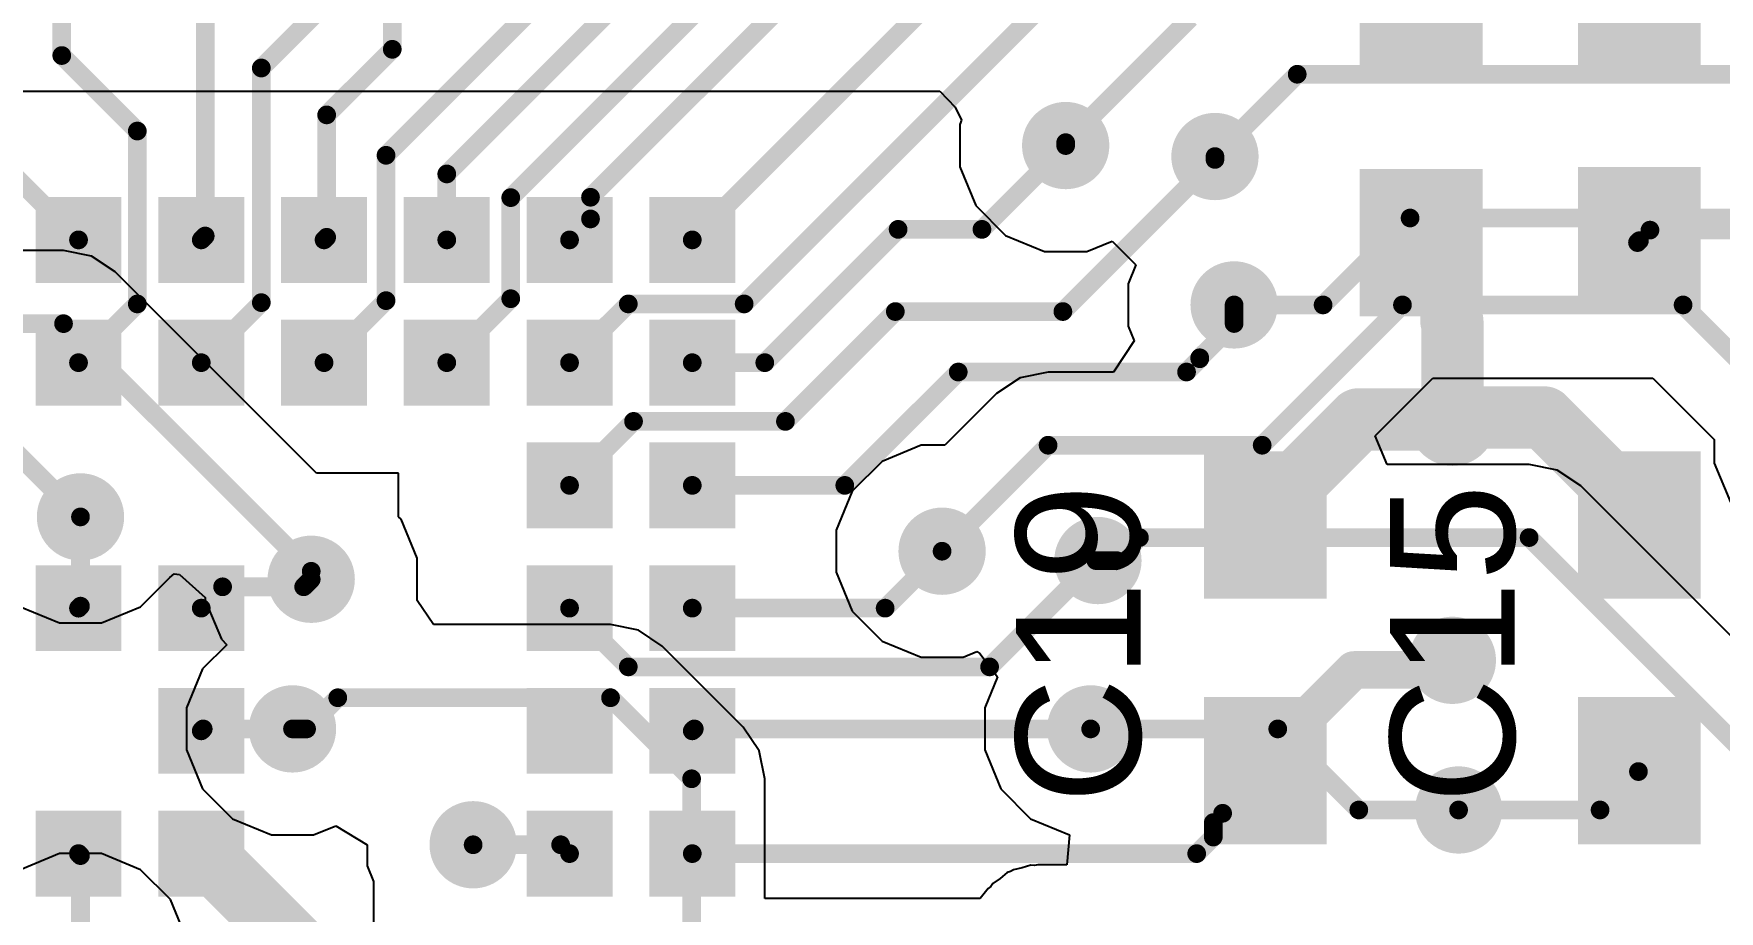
# Model space of a CAD drawing. Header units: millimetres. Extents: x -0.01 to 1.18, y 0.02 to 2.01.
# Drawn here: x 0.5825 to 0.8528, y 1.0327 to 1.1735 of the extents above; entities that cross this region are included whole.
import ezdxf

# ---------------------------------------------------------------- set-up
doc = ezdxf.new("R2010")
doc.units = ezdxf.units.MM
doc.header["$MEASUREMENT"] = 0
for name, color, linetype in [('BottomLayer', 5, 'Continuous'), ('TopLayer', 1, 'Continuous'), ('TopOverlay', 2, 'Continuous'), ('TopPaste', 8, 'Continuous'), ('TopSolder', 216, 'Continuous'), ('ViaHoleLayer', 16, 'Continuous')]:
    doc.layers.add(name, color=color, linetype=linetype)
doc.styles.add('Arial', font='arial.ttf', dxfattribs={"height": 0.2})

# ---------------------------------------------------------------- blocks, each defined once
blk = doc.blocks.new('ADUCM355BCCZ_9')
at = {"layer": 'TopLayer'}
for points in [[(0.0935, 0.00492), (0.10335, 0.00492), (0.10335, -0.00492), (0.0935, -0.00492)], [(0.11319, 0.00492), (0.12303, 0.00492), (0.12303, -0.00492), (0.11319, -0.00492)], [(0.13287, 0.00492), (0.14272, 0.00492), (0.14272, -0.00492), (0.13287, -0.00492)], [(0.15256, 0.00492), (0.1624, 0.00492), (0.1624, -0.00492), (0.15256, -0.00492)], [(0.17224, 0.00492), (0.18209, 0.00492), (0.18209, -0.00492), (0.17224, -0.00492)], [(0.19193, 0.00492), (0.20177, 0.00492), (0.20177, -0.00492), (0.19193, -0.00492)], [(0.0935, -0.01476), (0.10335, -0.01476), (0.10335, -0.02461), (0.0935, -0.02461)], [(0.11319, -0.01476), (0.12303, -0.01476), (0.12303, -0.02461), (0.11319, -0.02461)], [(0.13287, -0.01476), (0.14272, -0.01476), (0.14272, -0.02461), (0.13287, -0.02461)], [(0.15256, -0.01476), (0.1624, -0.01476), (0.1624, -0.02461), (0.15256, -0.02461)], [(0.17224, -0.01476), (0.18209, -0.01476), (0.18209, -0.02461), (0.17224, -0.02461)], [(0.19193, -0.01476), (0.20177, -0.01476), (0.20177, -0.02461), (0.19193, -0.02461)], [(0.17224, -0.03445), (0.18209, -0.03445), (0.18209, -0.04429), (0.17224, -0.04429)], [(0.19193, -0.03445), (0.20177, -0.03445), (0.20177, -0.04429), (0.19193, -0.04429)], [(0.0935, -0.05413), (0.10335, -0.05413), (0.10335, -0.06398), (0.0935, -0.06398)], [(0.11319, -0.05413), (0.12303, -0.05413), (0.12303, -0.06398), (0.11319, -0.06398)], [(0.17224, -0.05413), (0.18209, -0.05413), (0.18209, -0.06398), (0.17224, -0.06398)], [(0.19193, -0.05413), (0.20177, -0.05413), (0.20177, -0.06398), (0.19193, -0.06398)], [(0.11319, -0.07382), (0.12303, -0.07382), (0.12303, -0.08366), (0.11319, -0.08366)], [(0.17224, -0.07382), (0.18209, -0.07382), (0.18209, -0.08366), (0.17224, -0.08366)], [(0.19193, -0.07382), (0.20177, -0.07382), (0.20177, -0.08366), (0.19193, -0.08366)], [(0.0935, -0.0935), (0.10335, -0.0935), (0.10335, -0.10335), (0.0935, -0.10335)], [(0.11319, -0.0935), (0.12303, -0.0935), (0.12303, -0.10335), (0.11319, -0.10335)], [(0.17224, -0.0935), (0.18209, -0.0935), (0.18209, -0.10335), (0.17224, -0.10335)], [(0.19193, -0.0935), (0.20177, -0.0935), (0.20177, -0.10335), (0.19193, -0.10335)]]:
    blk.add_hatch(color=1, dxfattribs=at).paths.add_polyline_path(points)
at = {"layer": 'TopPaste'}
for points in [[(0.0935, 0.00492), (0.10335, 0.00492), (0.10335, -0.00492), (0.0935, -0.00492)], [(0.11319, 0.00492), (0.12303, 0.00492), (0.12303, -0.00492), (0.11319, -0.00492)], [(0.13287, 0.00492), (0.14272, 0.00492), (0.14272, -0.00492), (0.13287, -0.00492)], [(0.15256, 0.00492), (0.1624, 0.00492), (0.1624, -0.00492), (0.15256, -0.00492)], [(0.17224, 0.00492), (0.18209, 0.00492), (0.18209, -0.00492), (0.17224, -0.00492)], [(0.19193, 0.00492), (0.20177, 0.00492), (0.20177, -0.00492), (0.19193, -0.00492)], [(0.0935, -0.01476), (0.10335, -0.01476), (0.10335, -0.02461), (0.0935, -0.02461)], [(0.11319, -0.01476), (0.12303, -0.01476), (0.12303, -0.02461), (0.11319, -0.02461)], [(0.13287, -0.01476), (0.14272, -0.01476), (0.14272, -0.02461), (0.13287, -0.02461)], [(0.15256, -0.01476), (0.1624, -0.01476), (0.1624, -0.02461), (0.15256, -0.02461)], [(0.17224, -0.01476), (0.18209, -0.01476), (0.18209, -0.02461), (0.17224, -0.02461)], [(0.19193, -0.01476), (0.20177, -0.01476), (0.20177, -0.02461), (0.19193, -0.02461)], [(0.17224, -0.03445), (0.18209, -0.03445), (0.18209, -0.04429), (0.17224, -0.04429)], [(0.19193, -0.03445), (0.20177, -0.03445), (0.20177, -0.04429), (0.19193, -0.04429)], [(0.0935, -0.05413), (0.10335, -0.05413), (0.10335, -0.06398), (0.0935, -0.06398)], [(0.11319, -0.05413), (0.12303, -0.05413), (0.12303, -0.06398), (0.11319, -0.06398)], [(0.17224, -0.05413), (0.18209, -0.05413), (0.18209, -0.06398), (0.17224, -0.06398)], [(0.19193, -0.05413), (0.20177, -0.05413), (0.20177, -0.06398), (0.19193, -0.06398)], [(0.11319, -0.07382), (0.12303, -0.07382), (0.12303, -0.08366), (0.11319, -0.08366)], [(0.17224, -0.07382), (0.18209, -0.07382), (0.18209, -0.08366), (0.17224, -0.08366)], [(0.19193, -0.07382), (0.20177, -0.07382), (0.20177, -0.08366), (0.19193, -0.08366)], [(0.0935, -0.0935), (0.10335, -0.0935), (0.10335, -0.10335), (0.0935, -0.10335)], [(0.11319, -0.0935), (0.12303, -0.0935), (0.12303, -0.10335), (0.11319, -0.10335)], [(0.17224, -0.0935), (0.18209, -0.0935), (0.18209, -0.10335), (0.17224, -0.10335)], [(0.19193, -0.0935), (0.20177, -0.0935), (0.20177, -0.10335), (0.19193, -0.10335)]]:
    blk.add_hatch(color=8, dxfattribs=at).paths.add_polyline_path(points)
at = {"layer": 'TopSolder'}
for points in [[(0.09154, 0.00689), (0.10531, 0.00689), (0.10531, -0.00689), (0.09154, -0.00689)], [(0.11122, 0.00689), (0.125, 0.00689), (0.125, -0.00689), (0.11122, -0.00689)], [(0.13091, 0.00689), (0.14469, 0.00689), (0.14469, -0.00689), (0.13091, -0.00689)], [(0.15059, 0.00689), (0.16437, 0.00689), (0.16437, -0.00689), (0.15059, -0.00689)], [(0.17028, 0.00689), (0.18406, 0.00689), (0.18406, -0.00689), (0.17028, -0.00689)], [(0.18996, 0.00689), (0.20374, 0.00689), (0.20374, -0.00689), (0.18996, -0.00689)], [(0.09154, -0.0128), (0.10531, -0.0128), (0.10531, -0.02657), (0.09154, -0.02657)], [(0.11122, -0.0128), (0.125, -0.0128), (0.125, -0.02657), (0.11122, -0.02657)], [(0.13091, -0.0128), (0.14469, -0.0128), (0.14469, -0.02657), (0.13091, -0.02657)], [(0.15059, -0.0128), (0.16437, -0.0128), (0.16437, -0.02657), (0.15059, -0.02657)], [(0.17028, -0.0128), (0.18406, -0.0128), (0.18406, -0.02657), (0.17028, -0.02657)], [(0.18996, -0.0128), (0.20374, -0.0128), (0.20374, -0.02657), (0.18996, -0.02657)], [(0.17028, -0.03248), (0.18406, -0.03248), (0.18406, -0.04626), (0.17028, -0.04626)], [(0.18996, -0.03248), (0.20374, -0.03248), (0.20374, -0.04626), (0.18996, -0.04626)], [(0.09154, -0.05217), (0.10531, -0.05217), (0.10531, -0.06594), (0.09154, -0.06594)], [(0.11122, -0.05217), (0.125, -0.05217), (0.125, -0.06594), (0.11122, -0.06594)], [(0.17028, -0.05217), (0.18406, -0.05217), (0.18406, -0.06594), (0.17028, -0.06594)], [(0.18996, -0.05217), (0.20374, -0.05217), (0.20374, -0.06594), (0.18996, -0.06594)], [(0.11122, -0.07185), (0.125, -0.07185), (0.125, -0.08563), (0.11122, -0.08563)], [(0.17028, -0.07185), (0.18406, -0.07185), (0.18406, -0.08563), (0.17028, -0.08563)], [(0.18996, -0.07185), (0.20374, -0.07185), (0.20374, -0.08563), (0.18996, -0.08563)], [(0.09154, -0.09154), (0.10531, -0.09154), (0.10531, -0.10531), (0.09154, -0.10531)], [(0.11122, -0.09154), (0.125, -0.09154), (0.125, -0.10531), (0.11122, -0.10531)], [(0.17028, -0.09154), (0.18406, -0.09154), (0.18406, -0.10531), (0.17028, -0.10531)], [(0.18996, -0.09154), (0.20374, -0.09154), (0.20374, -0.10531), (0.18996, -0.10531)]]:
    blk.add_hatch(color=216, dxfattribs=at).paths.add_polyline_path(points)
blk = doc.blocks.new('0402_46')
at = {"layer": 'TopLayer'}
for points in [[(-0.0315, -0.00984), (-0.0315, 0.00984), (-0.00787, 0.00984), (-0.00787, -0.00984)], [(0.00787, -0.00984), (0.00787, 0.00984), (0.0315, 0.00984), (0.0315, -0.00984)]]:
    blk.add_hatch(color=1, dxfattribs=at).paths.add_polyline_path(points)
at = {"layer": 'TopPaste'}
for points in [[(-0.0315, -0.00984), (-0.0315, 0.00984), (-0.00787, 0.00984), (-0.00787, -0.00984)], [(0.00787, -0.00984), (0.00787, 0.00984), (0.0315, 0.00984), (0.0315, -0.00984)]]:
    blk.add_hatch(color=8, dxfattribs=at).paths.add_polyline_path(points)
blk = doc.blocks.new('0402_47')
at = {"layer": 'TopLayer'}
for points in [[(-0.0315, -0.00984), (-0.0315, 0.00984), (-0.00787, 0.00984), (-0.00787, -0.00984)], [(0.00787, -0.00984), (0.00787, 0.00984), (0.0315, 0.00984), (0.0315, -0.00984)]]:
    blk.add_hatch(color=1, dxfattribs=at).paths.add_polyline_path(points)
at = {"layer": 'TopPaste'}
for points in [[(-0.0315, -0.00984), (-0.0315, 0.00984), (-0.00787, 0.00984), (-0.00787, -0.00984)], [(0.00787, -0.00984), (0.00787, 0.00984), (0.0315, 0.00984), (0.0315, -0.00984)]]:
    blk.add_hatch(color=8, dxfattribs=at).paths.add_polyline_path(points)
blk = doc.blocks.new('0402_48')
at = {"layer": 'TopLayer'}
for points in [[(-0.0315, -0.00984), (-0.0315, 0.00984), (-0.00787, 0.00984), (-0.00787, -0.00984)], [(0.00787, -0.00984), (0.00787, 0.00984), (0.0315, 0.00984), (0.0315, -0.00984)]]:
    blk.add_hatch(color=1, dxfattribs=at).paths.add_polyline_path(points)
at = {"layer": 'TopPaste'}
for points in [[(-0.0315, -0.00984), (-0.0315, 0.00984), (-0.00787, 0.00984), (-0.00787, -0.00984)], [(0.00787, -0.00984), (0.00787, 0.00984), (0.0315, 0.00984), (0.0315, -0.00984)]]:
    blk.add_hatch(color=8, dxfattribs=at).paths.add_polyline_path(points)
blk = doc.blocks.new('0402_51')
at = {"layer": 'TopLayer'}
for points in [[(-0.0315, -0.00984), (-0.0315, 0.00984), (-0.00787, 0.00984), (-0.00787, -0.00984)], [(0.00787, -0.00984), (0.00787, 0.00984), (0.0315, 0.00984), (0.0315, -0.00984)]]:
    blk.add_hatch(color=1, dxfattribs=at).paths.add_polyline_path(points)
at = {"layer": 'TopPaste'}
for points in [[(-0.0315, -0.00984), (-0.0315, 0.00984), (-0.00787, 0.00984), (-0.00787, -0.00984)], [(0.00787, -0.00984), (0.00787, 0.00984), (0.0315, 0.00984), (0.0315, -0.00984)]]:
    blk.add_hatch(color=8, dxfattribs=at).paths.add_polyline_path(points)

msp = doc.modelspace()

# ---------------------------------------------------------------- hatches: boundary and pattern name
at = {"layer": 'BottomLayer'}
h = msp.add_hatch(color=5, dxfattribs=at)
edge = h.paths.add_edge_path()
edge.add_arc((0.74799, 1.15556), 0.007, 0, 360)
h = msp.add_hatch(color=5, dxfattribs=at)
edge = h.paths.add_edge_path()
edge.add_arc((0.77193, 1.1538), 0.007, 0, 360)
h = msp.add_hatch(color=5, dxfattribs=at)
edge = h.paths.add_edge_path()
edge.add_arc((0.775, 1.13), 0.007, 0, 360)
h = msp.add_hatch(color=5, dxfattribs=at)
edge = h.paths.add_edge_path()
edge.add_arc((0.81, 1.11119), 0.007, 0, 360)
h = msp.add_hatch(color=5, dxfattribs=at)
edge = h.paths.add_edge_path()
edge.add_arc((0.59, 1.096), 0.007, 0, 360)
h = msp.add_hatch(color=5, dxfattribs=at)
edge = h.paths.add_edge_path()
edge.add_arc((0.72817, 1.0905), 0.007, 0, 360)
h = msp.add_hatch(color=5, dxfattribs=at)
edge = h.paths.add_edge_path()
edge.add_arc((0.75316, 1.089), 0.007, 0, 360)
h = msp.add_hatch(color=5, dxfattribs=at)
edge = h.paths.add_edge_path()
edge.add_arc((0.627, 1.086), 0.007, 0, 360)
h = msp.add_hatch(color=5, dxfattribs=at)
edge = h.paths.add_edge_path()
edge.add_arc((0.81, 1.073), 0.007, 0, 360)
h = msp.add_hatch(color=5, dxfattribs=at)
edge = h.paths.add_edge_path()
edge.add_arc((0.624, 1.062), 0.007, 0, 360)
h = msp.add_hatch(color=5, dxfattribs=at)
edge = h.paths.add_edge_path()
edge.add_arc((0.752, 1.062), 0.007, 0, 360)
h = msp.add_hatch(color=5, dxfattribs=at)
edge = h.paths.add_edge_path()
edge.add_arc((0.811, 1.049), 0.007, 0, 360)
h = msp.add_hatch(color=5, dxfattribs=at)
edge = h.paths.add_edge_path()
edge.add_arc((0.65297, 1.04342), 0.007, 0, 360)
at = {"layer": 'TopLayer'}
h = msp.add_hatch(color=1, dxfattribs=at)
edge = h.paths.add_edge_path()
edge.add_arc((0.74799, 1.15556), 0.007, 0, 360)
h = msp.add_hatch(color=1, dxfattribs=at)
edge = h.paths.add_edge_path()
edge.add_arc((0.77193, 1.1538), 0.007, 0, 360)
h = msp.add_hatch(color=1, dxfattribs=at)
edge = h.paths.add_edge_path()
edge.add_arc((0.775, 1.13), 0.007, 0, 360)
h = msp.add_hatch(color=1, dxfattribs=at)
edge = h.paths.add_edge_path()
edge.add_arc((0.81, 1.11119), 0.007, 0, 360)
h = msp.add_hatch(color=1, dxfattribs=at)
edge = h.paths.add_edge_path()
edge.add_arc((0.59, 1.096), 0.007, 0, 360)
h = msp.add_hatch(color=1, dxfattribs=at)
edge = h.paths.add_edge_path()
edge.add_arc((0.72817, 1.0905), 0.007, 0, 360)
h = msp.add_hatch(color=1, dxfattribs=at)
edge = h.paths.add_edge_path()
edge.add_arc((0.75316, 1.089), 0.007, 0, 360)
h = msp.add_hatch(color=1, dxfattribs=at)
edge = h.paths.add_edge_path()
edge.add_arc((0.627, 1.086), 0.007, 0, 360)
h = msp.add_hatch(color=1, dxfattribs=at)
edge = h.paths.add_edge_path()
edge.add_arc((0.81, 1.073), 0.007, 0, 360)
h = msp.add_hatch(color=1, dxfattribs=at)
edge = h.paths.add_edge_path()
edge.add_arc((0.624, 1.062), 0.007, 0, 360)
h = msp.add_hatch(color=1, dxfattribs=at)
edge = h.paths.add_edge_path()
edge.add_arc((0.752, 1.062), 0.007, 0, 360)
h = msp.add_hatch(color=1, dxfattribs=at)
edge = h.paths.add_edge_path()
edge.add_arc((0.811, 1.049), 0.007, 0, 360)
h = msp.add_hatch(color=1, dxfattribs=at)
edge = h.paths.add_edge_path()
edge.add_arc((0.65297, 1.04342), 0.007, 0, 360)
at = {"layer": 'ViaHoleLayer'}
h = msp.add_hatch(color=16, dxfattribs=at)
edge = h.paths.add_edge_path()
edge.add_arc((0.74799, 1.15556), 0.005, 0, 360)
h = msp.add_hatch(color=16, dxfattribs=at)
edge = h.paths.add_edge_path()
edge.add_arc((0.77193, 1.1538), 0.005, 0, 360)
h = msp.add_hatch(color=16, dxfattribs=at)
edge = h.paths.add_edge_path()
edge.add_arc((0.775, 1.13), 0.005, 0, 360)
h = msp.add_hatch(color=16, dxfattribs=at)
edge = h.paths.add_edge_path()
edge.add_arc((0.81, 1.11119), 0.005, 0, 360)
h = msp.add_hatch(color=16, dxfattribs=at)
edge = h.paths.add_edge_path()
edge.add_arc((0.59, 1.096), 0.005, 0, 360)
h = msp.add_hatch(color=16, dxfattribs=at)
edge = h.paths.add_edge_path()
edge.add_arc((0.72817, 1.0905), 0.005, 0, 360)
h = msp.add_hatch(color=16, dxfattribs=at)
edge = h.paths.add_edge_path()
edge.add_arc((0.75316, 1.089), 0.005, 0, 360)
h = msp.add_hatch(color=16, dxfattribs=at)
edge = h.paths.add_edge_path()
edge.add_arc((0.627, 1.086), 0.005, 0, 360)
h = msp.add_hatch(color=16, dxfattribs=at)
edge = h.paths.add_edge_path()
edge.add_arc((0.81, 1.073), 0.005, 0, 360)
h = msp.add_hatch(color=16, dxfattribs=at)
edge = h.paths.add_edge_path()
edge.add_arc((0.624, 1.062), 0.005, 0, 360)
h = msp.add_hatch(color=16, dxfattribs=at)
edge = h.paths.add_edge_path()
edge.add_arc((0.752, 1.062), 0.005, 0, 360)
h = msp.add_hatch(color=16, dxfattribs=at)
edge = h.paths.add_edge_path()
edge.add_arc((0.811, 1.049), 0.005, 0, 360)
h = msp.add_hatch(color=16, dxfattribs=at)
edge = h.paths.add_edge_path()
edge.add_arc((0.65297, 1.04342), 0.005, 0, 360)

# ---------------------------------------------------------------- linework, layer by layer
at = {"layer": 'BottomLayer'}
for p, q in [((0.56827, 1.16427), (0.72779, 1.16427)), ((0.72779, 1.16427), (0.73026, 1.1617)), ((0.73026, 1.1617), (0.73128, 1.15963)), ((0.73128, 1.15963), (0.73099, 1.15894)), ((0.73099, 1.15894), (0.73099, 1.15217)), ((0.73099, 1.15217), (0.73358, 1.14593)), ((0.73358, 1.14593), (0.73836, 1.14114)), ((0.73836, 1.14114), (0.74461, 1.13856)), ((0.58728, 1.13873), (0.45828, 1.13873)), ((0.59177, 1.13783), (0.58728, 1.13873)), ((0.74461, 1.13856), (0.75137, 1.13856)), ((0.75137, 1.13856), (0.75543, 1.14024)), ((0.75543, 1.14024), (0.75925, 1.13641)), ((0.59558, 1.13529), (0.59177, 1.13783)), ((0.62787, 1.103), (0.59558, 1.13529)), ((0.75925, 1.13641), (0.758, 1.13338)), ((0.758, 1.13338), (0.758, 1.12662)), ((0.758, 1.12662), (0.75899, 1.12423)), ((0.75899, 1.12423), (0.75565, 1.11923)), ((0.74517, 1.11923), (0.74069, 1.11833)), ((0.75565, 1.11923), (0.74517, 1.11923)), ((0.74069, 1.11833), (0.73688, 1.11579)), ((0.79762, 1.10903), (0.80686, 1.11827)), ((0.80686, 1.11827), (0.84214, 1.11827)), ((0.84214, 1.11827), (0.852, 1.10842)), ((0.73688, 1.11579), (0.72859, 1.1075)), ((0.79953, 1.10441), (0.79762, 1.10903)), ((0.852, 1.10842), (0.852, 1.10462)), ((0.72479, 1.1075), (0.71854, 1.10491)), ((0.72859, 1.1075), (0.72479, 1.1075)), ((0.641, 1.103), (0.62787, 1.103)), ((0.641, 1.09604), (0.641, 1.103)), ((0.71854, 1.10491), (0.71376, 1.10013)), ((0.82231, 1.10441), (0.79953, 1.10441)), ((0.8268, 1.10352), (0.82231, 1.10441)), ((0.8306, 1.10098), (0.8268, 1.10352)), ((0.852, 1.10462), (0.85459, 1.09837)), ((0.86559, 1.06599), (0.8306, 1.10098)), ((0.71376, 1.10013), (0.71117, 1.09388)), ((0.64141, 1.09563), (0.641, 1.09604)), ((0.644, 1.08938), (0.64141, 1.09563)), ((0.71117, 1.09388), (0.71117, 1.08712)), ((0.644, 1.08262), (0.644, 1.08938)), ((0.60434, 1.08629), (0.605, 1.08689)), ((0.605, 1.08689), (0.6059, 1.08677)), ((0.6059, 1.08677), (0.61, 1.08306)), ((0.71117, 1.08712), (0.71376, 1.08087)), ((0.59963, 1.08159), (0.60434, 1.08629)), ((0.58037, 1.08159), (0.58662, 1.079)), ((0.59338, 1.079), (0.59963, 1.08159)), ((0.61, 1.08306), (0.61, 1.08262)), ((0.61, 1.08262), (0.61259, 1.07637)), ((0.6466, 1.07873), (0.644, 1.08262)), ((0.58662, 1.079), (0.59338, 1.079)), ((0.675, 1.07873), (0.6466, 1.07873)), ((0.67949, 1.07783), (0.675, 1.07873)), ((0.71376, 1.08087), (0.71854, 1.07609)), ((0.61259, 1.07637), (0.61346, 1.0755)), ((0.68329, 1.07529), (0.67949, 1.07783)), ((0.71854, 1.07609), (0.72479, 1.0735)), ((0.61346, 1.0755), (0.60959, 1.07163)), ((0.69629, 1.06229), (0.68329, 1.07529)), ((0.72479, 1.0735), (0.73156, 1.0735)), ((0.73156, 1.0735), (0.73374, 1.0744)), ((0.73374, 1.0744), (0.73421, 1.07407)), ((0.73421, 1.07407), (0.73707, 1.07037)), ((0.60959, 1.07163), (0.607, 1.06538)), ((0.73707, 1.07037), (0.735, 1.06538)), ((0.607, 1.06538), (0.607, 1.05862)), ((0.735, 1.06538), (0.735, 1.05862)), ((0.69883, 1.05849), (0.69629, 1.06229)), ((0.607, 1.05862), (0.60959, 1.05237)), ((0.69973, 1.054), (0.69883, 1.05849)), ((0.735, 1.05862), (0.73759, 1.05237)), ((0.60959, 1.05237), (0.61437, 1.04759)), ((0.69973, 1.03481), (0.69973, 1.054)), ((0.73759, 1.05237), (0.74237, 1.04759)), ((0.61437, 1.04759), (0.62062, 1.045)), ((0.62738, 1.045), (0.63097, 1.04648)), ((0.63097, 1.04648), (0.63597, 1.04339)), ((0.74237, 1.04759), (0.74862, 1.045)), ((0.62062, 1.045), (0.62738, 1.045)), ((0.63597, 1.04339), (0.63597, 1.04004)), ((0.74862, 1.045), (0.74815, 1.0402)), ((0.58662, 1.042), (0.58037, 1.03941)), ((0.59338, 1.042), (0.58662, 1.042)), ((0.59963, 1.03941), (0.59338, 1.042)), ((0.60441, 1.03463), (0.59963, 1.03941)), ((0.63597, 1.04004), (0.637, 1.03754)), ((0.73751, 1.03802), (0.7363, 1.03721)), ((0.73862, 1.03895), (0.73751, 1.03802)), ((0.73915, 1.03911), (0.73862, 1.03895)), ((0.73961, 1.03942), (0.73915, 1.03911)), ((0.74103, 1.0397), (0.73961, 1.03942)), ((0.74242, 1.04014), (0.74103, 1.0397)), ((0.74297, 1.04009), (0.74242, 1.04014)), ((0.74351, 1.0402), (0.74297, 1.04009)), ((0.74815, 1.0402), (0.74351, 1.0402)), ((0.637, 1.03754), (0.637, 1.03)), ((0.73557, 1.03639), (0.7343, 1.03481)), ((0.736, 1.03675), (0.73557, 1.03639)), ((0.7363, 1.03721), (0.736, 1.03675)), ((0.607, 1.02838), (0.60441, 1.03463)), ((0.7343, 1.03481), (0.69973, 1.03481))]:
    msp.add_line(p, q, dxfattribs=at)
for points, const_width in [([(0.74799, 1.15603), (0.76796, 1.176)], 0.003), ([(0.77193, 1.1538), (0.78512, 1.167)], 0.003), ([(0.78512, 1.167), (0.913, 1.167)], 0.003), ([(0.74799, 1.15556), (0.74799, 1.15603)], 0.003), ([(0.78927, 1.13), (0.80322, 1.14394)], 0.003), ([(0.80322, 1.14394), (0.86606, 1.14394)], 0.003), ([(0.775, 1.13), (0.78927, 1.13)], 0.003), ([(0.7795, 1.1075), (0.802, 1.13)], 0.003), ([(0.802, 1.13), (0.847, 1.13)], 0.003), ([(0.847, 1.13), (0.869, 1.108)], 0.003), ([(0.45828, 1.127), (0.58728, 1.127)], 0.003), ([(0.58728, 1.127), (0.627, 1.08728)], 0.003), ([(0.568, 1.118), (0.59, 1.096)], 0.003), ([(0.72817, 1.0905), (0.74517, 1.1075)], 0.003), ([(0.74517, 1.1075), (0.7795, 1.1075)], 0.003), ([(0.75613, 1.089), (0.75982, 1.09269)], 0.003), ([(0.75982, 1.09269), (0.82231, 1.09269)], 0.003), ([(0.82231, 1.09269), (0.86237, 1.05263)], 0.003), ([(0.627, 1.086), (0.627, 1.08728)], 0.006), ([(0.75316, 1.089), (0.75613, 1.089)], 0.003), ([(0.62626, 1.062), (0.63126, 1.067)], 0.003), ([(0.63126, 1.067), (0.675, 1.067)], 0.003), ([(0.675, 1.067), (0.688, 1.054)], 0.003), ([(0.624, 1.062), (0.62626, 1.062)], 0.003), ([(0.752, 1.062), (0.782, 1.062)], 0.003), ([(0.782, 1.062), (0.795, 1.049)], 0.003), ([(0.688, 0.951), (0.688, 1.054)], 0.003), ([(0.795, 1.049), (0.811, 1.049)], 0.003)]:
    msp.add_lwpolyline(points, dxfattribs=dict(at, const_width=const_width))
for points, const_width in [([(0.78437, 1.167, 1), (0.78587, 1.167, 1)], 0.0015), ([(0.78437, 1.167, 1), (0.78587, 1.167, 1)], 0.0015), ([(0.74724, 1.15603, 1), (0.74874, 1.15603, 1)], 0.0015), ([(0.74724, 1.15603, 1), (0.74874, 1.15603, 1)], 0.0015), ([(0.74724, 1.15556, 1), (0.74874, 1.15556, 1)], 0.0015), ([(0.77118, 1.1538, 1), (0.77268, 1.1538, 1)], 0.0015), ([(0.80247, 1.14394, 1), (0.80397, 1.14394, 1)], 0.0015), ([(0.80247, 1.14394, 1), (0.80397, 1.14394, 1)], 0.0015), ([(0.77425, 1.13, 1), (0.77575, 1.13, 1)], 0.0015), ([(0.78852, 1.13, 1), (0.79002, 1.13, 1)], 0.0015), ([(0.78852, 1.13, 1), (0.79002, 1.13, 1)], 0.0015), ([(0.80125, 1.13, 1), (0.80275, 1.13, 1)], 0.0015), ([(0.80125, 1.13, 1), (0.80275, 1.13, 1)], 0.0015), ([(0.84625, 1.13, 1), (0.84775, 1.13, 1)], 0.0015), ([(0.84625, 1.13, 1), (0.84775, 1.13, 1)], 0.0015), ([(0.58653, 1.127, 1), (0.58803, 1.127, 1)], 0.0015), ([(0.58653, 1.127, 1), (0.58803, 1.127, 1)], 0.0015), ([(0.74442, 1.1075, 1), (0.74592, 1.1075, 1)], 0.0015), ([(0.74442, 1.1075, 1), (0.74592, 1.1075, 1)], 0.0015), ([(0.77875, 1.1075, 1), (0.78025, 1.1075, 1)], 0.0015), ([(0.77875, 1.1075, 1), (0.78025, 1.1075, 1)], 0.0015), ([(0.58925, 1.096, 1), (0.59075, 1.096, 1)], 0.0015), ([(0.75907, 1.09269, 1), (0.76057, 1.09269, 1)], 0.0015), ([(0.75907, 1.09269, 1), (0.76057, 1.09269, 1)], 0.0015), ([(0.82156, 1.09269, 1), (0.82306, 1.09269, 1)], 0.0015), ([(0.82156, 1.09269, 1), (0.82306, 1.09269, 1)], 0.0015), ([(0.6255, 1.08728, 1), (0.6285, 1.08728, 1)], 0.003), ([(0.72742, 1.0905, 1), (0.72892, 1.0905, 1)], 0.0015), ([(0.75241, 1.089, 1), (0.75391, 1.089, 1)], 0.0015), ([(0.75538, 1.089, 1), (0.75688, 1.089, 1)], 0.0015), ([(0.75538, 1.089, 1), (0.75688, 1.089, 1)], 0.0015), ([(0.6255, 1.086, 1), (0.6285, 1.086, 1)], 0.003), ([(0.62625, 1.08728, 1), (0.62775, 1.08728, 1)], 0.0015), ([(0.63051, 1.067, 1), (0.63201, 1.067, 1)], 0.0015), ([(0.63051, 1.067, 1), (0.63201, 1.067, 1)], 0.0015), ([(0.67425, 1.067, 1), (0.67575, 1.067, 1)], 0.0015), ([(0.67425, 1.067, 1), (0.67575, 1.067, 1)], 0.0015), ([(0.62325, 1.062, 1), (0.62475, 1.062, 1)], 0.0015), ([(0.62551, 1.062, 1), (0.62701, 1.062, 1)], 0.0015), ([(0.62551, 1.062, 1), (0.62701, 1.062, 1)], 0.0015), ([(0.75125, 1.062, 1), (0.75275, 1.062, 1)], 0.0015), ([(0.78125, 1.062, 1), (0.78275, 1.062, 1)], 0.0015), ([(0.78125, 1.062, 1), (0.78275, 1.062, 1)], 0.0015), ([(0.68725, 1.054, 1), (0.68875, 1.054, 1)], 0.0015), ([(0.68725, 1.054, 1), (0.68875, 1.054, 1)], 0.0015), ([(0.79425, 1.049, 1), (0.79575, 1.049, 1)], 0.0015), ([(0.79425, 1.049, 1), (0.79575, 1.049, 1)], 0.0015), ([(0.81025, 1.049, 1), (0.81175, 1.049, 1)], 0.0015)]:
    msp.add_lwpolyline(points, format="xyb", close=True, dxfattribs=dict(at, const_width=const_width))
at = {"layer": 'TopLayer'}
for points, const_width in [([(0.587, 1.17), (0.587, 1.221)], 0.003), ([(0.61, 1.14106), (0.61, 1.215)], 0.003), ([(0.68811, 1.14043), (0.74469, 1.197)], 0.003), ([(0.639, 1.154), (0.68, 1.195)], 0.003), ([(0.64, 1.171), (0.64, 1.195)], 0.003), ([(0.67179, 1.14727), (0.72, 1.19548)], 0.003), ([(0.64874, 1.15101), (0.689, 1.19127)], 0.003), ([(0.659, 1.14721), (0.701, 1.18921)], 0.003), ([(0.619, 1.168), (0.6288, 1.1778)], 0.003), ([(0.69643, 1.13016), (0.74277, 1.1765)], 0.003), ([(0.587, 1.17), (0.59911, 1.15789)], 0.003), ([(0.62948, 1.16048), (0.64, 1.171)], 0.003), ([(0.619, 1.13037), (0.619, 1.168)], 0.003), ([(0.62948, 1.14085), (0.62948, 1.16048)], 0.003), ([(0.59911, 1.13016), (0.59911, 1.15789)], 0.003), ([(0.73456, 1.14212), (0.74799, 1.15556)], 0.003), ([(0.639, 1.13069), (0.639, 1.154)], 0.003), ([(0.74754, 1.12894), (0.77193, 1.15333)], 0.003), ([(0.77193, 1.15333), (0.77193, 1.1538)], 0.003), ([(0.578, 1.15211), (0.58969, 1.14043)], 0.003), ([(0.64874, 1.14043), (0.64874, 1.15101)], 0.003), ([(0.659, 1.131), (0.659, 1.14721)], 0.003), ([(0.67179, 1.14379), (0.67179, 1.14727)], 0.003), ([(0.66843, 1.14043), (0.67179, 1.14379)], 0.003), ([(0.69974, 1.12074), (0.72112, 1.14212)], 0.003), ([(0.72112, 1.14212), (0.73456, 1.14212)], 0.003), ([(0.805, 1.14), (0.80984, 1.13516)], 0.01), ([(0.84, 1.14031), (0.84169, 1.142)], 0.003), ([(0.84169, 1.142), (0.868, 1.142)], 0.003), ([(0.60937, 1.14043), (0.61, 1.14106)], 0.003), ([(0.62906, 1.14043), (0.62948, 1.14085)], 0.003), ([(0.83969, 1.14), (0.84, 1.14031)], 0.003), ([(0.80984, 1.12749), (0.80984, 1.13516)], 0.01), ([(0.58969, 1.12074), (0.59911, 1.13016)], 0.003), ([(0.60937, 1.12074), (0.619, 1.13037)], 0.003), ([(0.62906, 1.12074), (0.639, 1.13069)], 0.003), ([(0.64874, 1.12074), (0.659, 1.131)], 0.003), ([(0.66843, 1.12074), (0.67785, 1.13016)], 0.003), ([(0.67785, 1.13016), (0.69643, 1.13016)], 0.003), ([(0.70305, 1.11132), (0.72067, 1.12894)], 0.003), ([(0.72067, 1.12894), (0.74754, 1.12894)], 0.003), ([(0.775, 1.12702), (0.775, 1.13)], 0.003), ([(0.80984, 1.12749), (0.81, 1.12733)], 0.01), ([(0.81, 1.11119), (0.81, 1.12733)], 0.01), ([(0.76949, 1.12152), (0.775, 1.12702)], 0.003), ([(0.68811, 1.12074), (0.69974, 1.12074)], 0.003), ([(0.76737, 1.11924), (0.76949, 1.12137)], 0.003), ([(0.76949, 1.12137), (0.76949, 1.12152)], 0.003), ([(0.71257, 1.10106), (0.73076, 1.11924)], 0.003), ([(0.73076, 1.11924), (0.76737, 1.11924)], 0.003), ([(0.78, 1.09665), (0.795, 1.11165)], 0.01), ([(0.795, 1.11165), (0.80954, 1.11165)], 0.01), ([(0.80954, 1.11165), (0.81, 1.11119)], 0.01), ([(0.81, 1.11119), (0.81077, 1.11195)], 0.01), ([(0.81077, 1.11195), (0.8247, 1.11195)], 0.01), ([(0.8247, 1.11195), (0.84, 1.09665)], 0.01), ([(0.66843, 1.10106), (0.67869, 1.11132)], 0.003), ([(0.67869, 1.11132), (0.70305, 1.11132)], 0.003), ([(0.68811, 1.10106), (0.71257, 1.10106)], 0.003), ([(0.78, 1.09468), (0.78, 1.09665)], 0.01), ([(0.84, 1.09468), (0.84, 1.09665)], 0.01), ([(0.59, 1.08169), (0.59, 1.096)], 0.003), ([(0.71904, 1.08137), (0.72817, 1.0905)], 0.003), ([(0.73579, 1.07195), (0.75284, 1.089)], 0.003), ([(0.75284, 1.089), (0.75316, 1.089)], 0.003), ([(0.62579, 1.08479), (0.627, 1.086)], 0.003), ([(0.60937, 1.08137), (0.61279, 1.08479)], 0.003), ([(0.61279, 1.08479), (0.62579, 1.08479)], 0.003), ([(0.58969, 1.08137), (0.59, 1.08169)], 0.003), ([(0.66843, 1.08137), (0.67785, 1.07195)], 0.003), ([(0.68811, 1.08137), (0.71904, 1.08137)], 0.003), ([(0.80847, 1.07147), (0.81, 1.073)], 0.006), ([(0.67785, 1.07195), (0.73579, 1.07195)], 0.003), ([(0.78, 1.05728), (0.79419, 1.07147)], 0.006), ([(0.79419, 1.07147), (0.80847, 1.07147)], 0.006), ([(0.60937, 1.06169), (0.60968, 1.062)], 0.003), ([(0.60968, 1.062), (0.624, 1.062)], 0.003), ([(0.68811, 1.06169), (0.68843, 1.062)], 0.003), ([(0.68843, 1.062), (0.752, 1.062)], 0.003), ([(0.78, 1.05531), (0.78, 1.05728)], 0.006), ([(0.77316, 1.04847), (0.78, 1.05531)], 0.006), ([(0.83369, 1.049), (0.83984, 1.05516)], 0.003), ([(0.77166, 1.04697), (0.77316, 1.04847)], 0.003), ([(0.811, 1.049), (0.83369, 1.049)], 0.003), ([(0.60937, 1.042), (0.61146, 1.03991)], 0.01), ([(0.769, 1.042), (0.77166, 1.04466)], 0.003), ([(0.77166, 1.04466), (0.77166, 1.04697)], 0.003), ([(0.58969, 1.042), (0.59, 1.04168)], 0.003), ([(0.61146, 1.03991), (0.61201, 1.03991)], 0.01), ([(0.61201, 1.03991), (0.62692, 1.025)], 0.01), ([(0.65297, 1.04342), (0.667, 1.04342)], 0.003), ([(0.667, 1.04342), (0.66843, 1.042)], 0.003), ([(0.68811, 1.042), (0.769, 1.042)], 0.003), ([(0.59, 1.025), (0.59, 1.04168)], 0.003)]:
    msp.add_lwpolyline(points, dxfattribs=dict(at, const_width=const_width))
for points, const_width in [([(0.58625, 1.17, 1), (0.58775, 1.17, 1)], 0.0015), ([(0.58625, 1.17, 1), (0.58775, 1.17, 1)], 0.0015), ([(0.63925, 1.171, 1), (0.64075, 1.171, 1)], 0.0015), ([(0.63925, 1.171, 1), (0.64075, 1.171, 1)], 0.0015), ([(0.61825, 1.168, 1), (0.61975, 1.168, 1)], 0.0015), ([(0.61825, 1.168, 1), (0.61975, 1.168, 1)], 0.0015), ([(0.62873, 1.16048, 1), (0.63023, 1.16048, 1)], 0.0015), ([(0.62873, 1.16048, 1), (0.63023, 1.16048, 1)], 0.0015), ([(0.59836, 1.15789, 1), (0.59986, 1.15789, 1)], 0.0015), ([(0.59836, 1.15789, 1), (0.59986, 1.15789, 1)], 0.0015), ([(0.74724, 1.15556, 1), (0.74874, 1.15556, 1)], 0.0015), ([(0.63825, 1.154, 1), (0.63975, 1.154, 1)], 0.0015), ([(0.63825, 1.154, 1), (0.63975, 1.154, 1)], 0.0015), ([(0.77118, 1.1538, 1), (0.77268, 1.1538, 1)], 0.0015), ([(0.77118, 1.15333, 1), (0.77268, 1.15333, 1)], 0.0015), ([(0.77118, 1.15333, 1), (0.77268, 1.15333, 1)], 0.0015), ([(0.64799, 1.15101, 1), (0.64949, 1.15101, 1)], 0.0015), ([(0.64799, 1.15101, 1), (0.64949, 1.15101, 1)], 0.0015), ([(0.65825, 1.14721, 1), (0.65975, 1.14721, 1)], 0.0015), ([(0.65825, 1.14721, 1), (0.65975, 1.14721, 1)], 0.0015), ([(0.67104, 1.14727, 1), (0.67254, 1.14727, 1)], 0.0015), ([(0.67104, 1.14727, 1), (0.67254, 1.14727, 1)], 0.0015), ([(0.67104, 1.14379, 1), (0.67254, 1.14379, 1)], 0.0015), ([(0.67104, 1.14379, 1), (0.67254, 1.14379, 1)], 0.0015), ([(0.72037, 1.14212, 1), (0.72187, 1.14212, 1)], 0.0015), ([(0.72037, 1.14212, 1), (0.72187, 1.14212, 1)], 0.0015), ([(0.73381, 1.14212, 1), (0.73531, 1.14212, 1)], 0.0015), ([(0.73381, 1.14212, 1), (0.73531, 1.14212, 1)], 0.0015), ([(0.8025, 1.14, 1), (0.8075, 1.14, 1)], 0.005), ([(0.84094, 1.142, 1), (0.84244, 1.142, 1)], 0.0015), ([(0.84094, 1.142, 1), (0.84244, 1.142, 1)], 0.0015), ([(0.58893, 1.14043, 1), (0.59044, 1.14043, 1)], 0.0015), ([(0.60862, 1.14043, 1), (0.61012, 1.14043, 1)], 0.0015), ([(0.60925, 1.14106, 1), (0.61075, 1.14106, 1)], 0.0015), ([(0.60925, 1.14106, 1), (0.61075, 1.14106, 1)], 0.0015), ([(0.62831, 1.14043, 1), (0.62981, 1.14043, 1)], 0.0015), ([(0.62873, 1.14085, 1), (0.63023, 1.14085, 1)], 0.0015), ([(0.62873, 1.14085, 1), (0.63023, 1.14085, 1)], 0.0015), ([(0.64799, 1.14043, 1), (0.64949, 1.14043, 1)], 0.0015), ([(0.66768, 1.14043, 1), (0.66918, 1.14043, 1)], 0.0015), ([(0.68736, 1.14043, 1), (0.68886, 1.14043, 1)], 0.0015), ([(0.83894, 1.14, 1), (0.84044, 1.14, 1)], 0.0015), ([(0.83925, 1.14031, 1), (0.84075, 1.14031, 1)], 0.0015), ([(0.83925, 1.14031, 1), (0.84075, 1.14031, 1)], 0.0015), ([(0.80734, 1.13516, 1), (0.81234, 1.13516, 1)], 0.005), ([(0.80734, 1.13516, 1), (0.81234, 1.13516, 1)], 0.005), ([(0.59836, 1.13016, 1), (0.59986, 1.13016, 1)], 0.0015), ([(0.59836, 1.13016, 1), (0.59986, 1.13016, 1)], 0.0015), ([(0.61825, 1.13037, 1), (0.61975, 1.13037, 1)], 0.0015), ([(0.61825, 1.13037, 1), (0.61975, 1.13037, 1)], 0.0015), ([(0.63825, 1.13069, 1), (0.63975, 1.13069, 1)], 0.0015), ([(0.63825, 1.13069, 1), (0.63975, 1.13069, 1)], 0.0015), ([(0.65825, 1.131, 1), (0.65975, 1.131, 1)], 0.0015), ([(0.65825, 1.131, 1), (0.65975, 1.131, 1)], 0.0015), ([(0.6771, 1.13016, 1), (0.6786, 1.13016, 1)], 0.0015), ([(0.6771, 1.13016, 1), (0.6786, 1.13016, 1)], 0.0015), ([(0.69568, 1.13016, 1), (0.69718, 1.13016, 1)], 0.0015), ([(0.69568, 1.13016, 1), (0.69718, 1.13016, 1)], 0.0015), ([(0.71992, 1.12894, 1), (0.72142, 1.12894, 1)], 0.0015), ([(0.71992, 1.12894, 1), (0.72142, 1.12894, 1)], 0.0015), ([(0.74679, 1.12894, 1), (0.74829, 1.12894, 1)], 0.0015), ([(0.74679, 1.12894, 1), (0.74829, 1.12894, 1)], 0.0015), ([(0.77425, 1.13, 1), (0.77575, 1.13, 1)], 0.0015), ([(0.80734, 1.12749, 1), (0.81234, 1.12749, 1)], 0.005), ([(0.80734, 1.12749, 1), (0.81234, 1.12749, 1)], 0.005), ([(0.8075, 1.12733, 1), (0.8125, 1.12733, 1)], 0.005), ([(0.8075, 1.12733, 1), (0.8125, 1.12733, 1)], 0.005), ([(0.77425, 1.12702, 1), (0.77575, 1.12702, 1)], 0.0015), ([(0.77425, 1.12702, 1), (0.77575, 1.12702, 1)], 0.0015), ([(0.58893, 1.12074, 1), (0.59044, 1.12074, 1)], 0.0015), ([(0.60862, 1.12074, 1), (0.61012, 1.12074, 1)], 0.0015), ([(0.62831, 1.12074, 1), (0.62981, 1.12074, 1)], 0.0015), ([(0.64799, 1.12074, 1), (0.64949, 1.12074, 1)], 0.0015), ([(0.66768, 1.12074, 1), (0.66918, 1.12074, 1)], 0.0015), ([(0.68736, 1.12074, 1), (0.68886, 1.12074, 1)], 0.0015), ([(0.69899, 1.12074, 1), (0.70049, 1.12074, 1)], 0.0015), ([(0.69899, 1.12074, 1), (0.70049, 1.12074, 1)], 0.0015), ([(0.76874, 1.12152, 1), (0.77024, 1.12152, 1)], 0.0015), ([(0.76874, 1.12152, 1), (0.77024, 1.12152, 1)], 0.0015), ([(0.76874, 1.12137, 1), (0.77024, 1.12137, 1)], 0.0015), ([(0.76874, 1.12137, 1), (0.77024, 1.12137, 1)], 0.0015), ([(0.73001, 1.11924, 1), (0.73151, 1.11924, 1)], 0.0015), ([(0.73001, 1.11924, 1), (0.73151, 1.11924, 1)], 0.0015), ([(0.76662, 1.11924, 1), (0.76812, 1.11924, 1)], 0.0015), ([(0.76662, 1.11924, 1), (0.76812, 1.11924, 1)], 0.0015), ([(0.7925, 1.11165, 1), (0.7975, 1.11165, 1)], 0.005), ([(0.7925, 1.11165, 1), (0.7975, 1.11165, 1)], 0.005), ([(0.80704, 1.11165, 1), (0.81204, 1.11165, 1)], 0.005), ([(0.80704, 1.11165, 1), (0.81204, 1.11165, 1)], 0.005), ([(0.80827, 1.11195, 1), (0.81327, 1.11195, 1)], 0.005), ([(0.80827, 1.11195, 1), (0.81327, 1.11195, 1)], 0.005), ([(0.8222, 1.11195, 1), (0.8272, 1.11195, 1)], 0.005), ([(0.8222, 1.11195, 1), (0.8272, 1.11195, 1)], 0.005), ([(0.8075, 1.11119, 1), (0.8125, 1.11119, 1)], 0.005), ([(0.8075, 1.11119, 1), (0.8125, 1.11119, 1)], 0.005), ([(0.8075, 1.11119, 1), (0.8125, 1.11119, 1)], 0.005), ([(0.67794, 1.11132, 1), (0.67944, 1.11132, 1)], 0.0015), ([(0.67794, 1.11132, 1), (0.67944, 1.11132, 1)], 0.0015), ([(0.7023, 1.11132, 1), (0.7038, 1.11132, 1)], 0.0015), ([(0.7023, 1.11132, 1), (0.7038, 1.11132, 1)], 0.0015), ([(0.66768, 1.10106, 1), (0.66918, 1.10106, 1)], 0.0015), ([(0.68736, 1.10106, 1), (0.68886, 1.10106, 1)], 0.0015), ([(0.71182, 1.10106, 1), (0.71332, 1.10106, 1)], 0.0015), ([(0.71182, 1.10106, 1), (0.71332, 1.10106, 1)], 0.0015), ([(0.7775, 1.09665, 1), (0.7825, 1.09665, 1)], 0.005), ([(0.7775, 1.09665, 1), (0.7825, 1.09665, 1)], 0.005), ([(0.8375, 1.09665, 1), (0.8425, 1.09665, 1)], 0.005), ([(0.8375, 1.09665, 1), (0.8425, 1.09665, 1)], 0.005), ([(0.58925, 1.096, 1), (0.59075, 1.096, 1)], 0.0015), ([(0.7775, 1.09468, 1), (0.7825, 1.09468, 1)], 0.005), ([(0.8375, 1.09468, 1), (0.8425, 1.09468, 1)], 0.005), ([(0.72742, 1.0905, 1), (0.72892, 1.0905, 1)], 0.0015), ([(0.75209, 1.089, 1), (0.75359, 1.089, 1)], 0.0015), ([(0.75209, 1.089, 1), (0.75359, 1.089, 1)], 0.0015), ([(0.75241, 1.089, 1), (0.75391, 1.089, 1)], 0.0015), ([(0.62625, 1.086, 1), (0.62775, 1.086, 1)], 0.0015), ([(0.61204, 1.08479, 1), (0.61354, 1.08479, 1)], 0.0015), ([(0.61204, 1.08479, 1), (0.61354, 1.08479, 1)], 0.0015), ([(0.62504, 1.08479, 1), (0.62654, 1.08479, 1)], 0.0015), ([(0.62504, 1.08479, 1), (0.62654, 1.08479, 1)], 0.0015), ([(0.58893, 1.08137, 1), (0.59044, 1.08137, 1)], 0.0015), ([(0.58925, 1.08169, 1), (0.59075, 1.08169, 1)], 0.0015), ([(0.58925, 1.08169, 1), (0.59075, 1.08169, 1)], 0.0015), ([(0.60862, 1.08137, 1), (0.61012, 1.08137, 1)], 0.0015), ([(0.66768, 1.08137, 1), (0.66918, 1.08137, 1)], 0.0015), ([(0.68736, 1.08137, 1), (0.68886, 1.08137, 1)], 0.0015), ([(0.71829, 1.08137, 1), (0.71979, 1.08137, 1)], 0.0015), ([(0.71829, 1.08137, 1), (0.71979, 1.08137, 1)], 0.0015), ([(0.8085, 1.073, 1), (0.8115, 1.073, 1)], 0.003), ([(0.6771, 1.07195, 1), (0.6786, 1.07195, 1)], 0.0015), ([(0.6771, 1.07195, 1), (0.6786, 1.07195, 1)], 0.0015), ([(0.73504, 1.07195, 1), (0.73654, 1.07195, 1)], 0.0015), ([(0.73504, 1.07195, 1), (0.73654, 1.07195, 1)], 0.0015), ([(0.79269, 1.07147, 1), (0.79569, 1.07147, 1)], 0.003), ([(0.79269, 1.07147, 1), (0.79569, 1.07147, 1)], 0.003), ([(0.80697, 1.07147, 1), (0.80997, 1.07147, 1)], 0.003), ([(0.80697, 1.07147, 1), (0.80997, 1.07147, 1)], 0.003), ([(0.60862, 1.06169, 1), (0.61012, 1.06169, 1)], 0.0015), ([(0.60893, 1.062, 1), (0.61043, 1.062, 1)], 0.0015), ([(0.60893, 1.062, 1), (0.61043, 1.062, 1)], 0.0015), ([(0.62325, 1.062, 1), (0.62475, 1.062, 1)], 0.0015), ([(0.68736, 1.06169, 1), (0.68886, 1.06169, 1)], 0.0015), ([(0.68768, 1.062, 1), (0.68918, 1.062, 1)], 0.0015), ([(0.68768, 1.062, 1), (0.68918, 1.062, 1)], 0.0015), ([(0.75125, 1.062, 1), (0.75275, 1.062, 1)], 0.0015), ([(0.7785, 1.05728, 1), (0.7815, 1.05728, 1)], 0.003), ([(0.7785, 1.05728, 1), (0.7815, 1.05728, 1)], 0.003), ([(0.7785, 1.05531, 1), (0.7815, 1.05531, 1)], 0.003), ([(0.7785, 1.05531, 1), (0.7815, 1.05531, 1)], 0.003), ([(0.83909, 1.05516, 1), (0.84059, 1.05516, 1)], 0.0015), ([(0.77166, 1.04847, 1), (0.77466, 1.04847, 1)], 0.003), ([(0.77241, 1.04847, 1), (0.77391, 1.04847, 1)], 0.0015), ([(0.81025, 1.049, 1), (0.81175, 1.049, 1)], 0.0015), ([(0.83294, 1.049, 1), (0.83444, 1.049, 1)], 0.0015), ([(0.83294, 1.049, 1), (0.83444, 1.049, 1)], 0.0015), ([(0.60687, 1.042, 1), (0.61187, 1.042, 1)], 0.005), ([(0.77091, 1.04697, 1), (0.77241, 1.04697, 1)], 0.0015), ([(0.77091, 1.04697, 1), (0.77241, 1.04697, 1)], 0.0015), ([(0.77091, 1.04466, 1), (0.77241, 1.04466, 1)], 0.0015), ([(0.77091, 1.04466, 1), (0.77241, 1.04466, 1)], 0.0015), ([(0.58893, 1.042, 1), (0.59044, 1.042, 1)], 0.0015), ([(0.60896, 1.03991, 1), (0.61396, 1.03991, 1)], 0.005), ([(0.60896, 1.03991, 1), (0.61396, 1.03991, 1)], 0.005), ([(0.60951, 1.03991, 1), (0.61451, 1.03991, 1)], 0.005), ([(0.60951, 1.03991, 1), (0.61451, 1.03991, 1)], 0.005), ([(0.65222, 1.04342, 1), (0.65372, 1.04342, 1)], 0.0015), ([(0.66625, 1.04342, 1), (0.66775, 1.04342, 1)], 0.0015), ([(0.66625, 1.04342, 1), (0.66775, 1.04342, 1)], 0.0015), ([(0.66768, 1.042, 1), (0.66918, 1.042, 1)], 0.0015), ([(0.68736, 1.042, 1), (0.68886, 1.042, 1)], 0.0015), ([(0.76825, 1.042, 1), (0.76975, 1.042, 1)], 0.0015), ([(0.76825, 1.042, 1), (0.76975, 1.042, 1)], 0.0015), ([(0.58925, 1.04168, 1), (0.59075, 1.04168, 1)], 0.0015), ([(0.58925, 1.04168, 1), (0.59075, 1.04168, 1)], 0.0015)]:
    msp.add_lwpolyline(points, format="xyb", close=True, dxfattribs=dict(at, const_width=const_width))

# ---------------------------------------------------------------- block references
for name, p, rotation in [('0402_46', (0.805, 1.15969), 90), ('0402_48', (0.84, 1.16), 270), ('0402_47', (0.78, 1.075), 270), ('0402_51', (0.84, 1.075), 270)]:
    msp.add_blockref(name, p, dxfattribs=dict(rotation=rotation))
msp.add_blockref('ADUCM355BCCZ_9', (0.49126, 1.14043))

# ---------------------------------------------------------------- texts
at = {"layer": 'TopOverlay', "style": 'Arial'}
for s, p in [('C19', (0.76, 1.05001)), ('C15', (0.82, 1.05001))]:
    msp.add_text(s, height=0.02, rotation=90, dxfattribs=at).set_placement(p)

doc.saveas('drawing.dxf')
